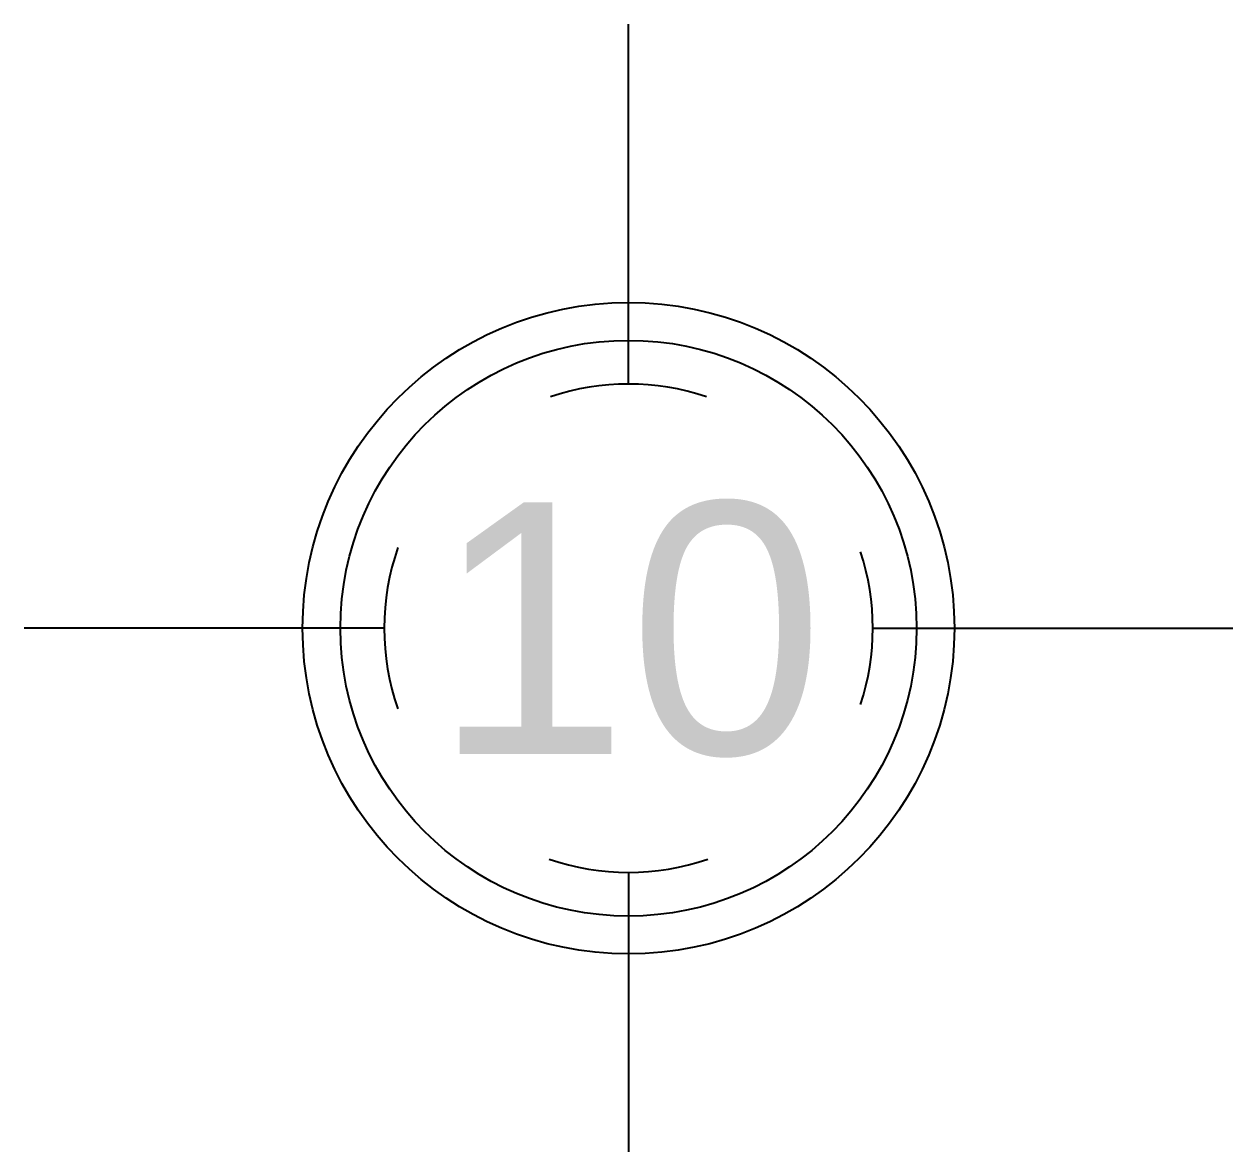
# Model space of a CAD drawing. Header units: inches. Extents: x -370 to 18, y -197 to 199.
# Drawn here: x -271.267 to -269.549, y 116.381 to 117.973 of the extents above; entities that cross this region are included whole.
import ezdxf
from ezdxf.enums import TextEntityAlignment as Align

# ---------------------------------------------------------------- set-up
doc = ezdxf.new("R2010")
doc.units = ezdxf.units.IN
doc.header["$MEASUREMENT"] = 0
doc.linetypes.add('CENTER2', pattern=[28.575, 19.05, -3.175, 3.175, -3.175])
doc.styles.get("Standard").update_dxf_attribs({"font": 'arial.ttf'})

# ---------------------------------------------------------------- blocks, each defined once
blk = doc.blocks.new('EJE NORTE NUEVO')
at = {"color": 8}
for p, q in [((0, 3.2523), (0, 3.7639)), ((-0.3472, 2.9051), (-0.8588, 2.9051)), ((0.3472, 2.9051), (0.8588, 2.9051))]:
    blk.add_line(p, q, dxfattribs=at)
at = {"color": 2, "linetype": 'CENTER2'}
blk.add_line((0, 2.5579), (0, -2.5579), dxfattribs=at)
at = {"color": 8}
blk.add_circle((0, 2.9051), 0.4631, dxfattribs=at)
at = {"color": 4}
blk.add_circle((0, 2.9051), 0.4093, dxfattribs=at)
at = {"color": 8}
for start, end in [(71.4161, 108.5839), (160.6993, 199.2784), (341.7694, 18.2529), (251.0526, 288.9474)]:
    blk.add_arc((0, 2.9051), 0.3472, start, end, dxfattribs=at)
at = {"color": 4}
blk.add_attdef('A', text='', height=0.3581, dxfattribs=at).set_placement((0, 2.9051), align=Align.MIDDLE_CENTER)

msp = doc.modelspace()

# ---------------------------------------------------------------- block references
msp.add_blockref('EJE NORTE NUEVO', (-270.40796, 114.20911)).add_auto_attribs({'A': '10'})

doc.saveas('drawing.dxf')
